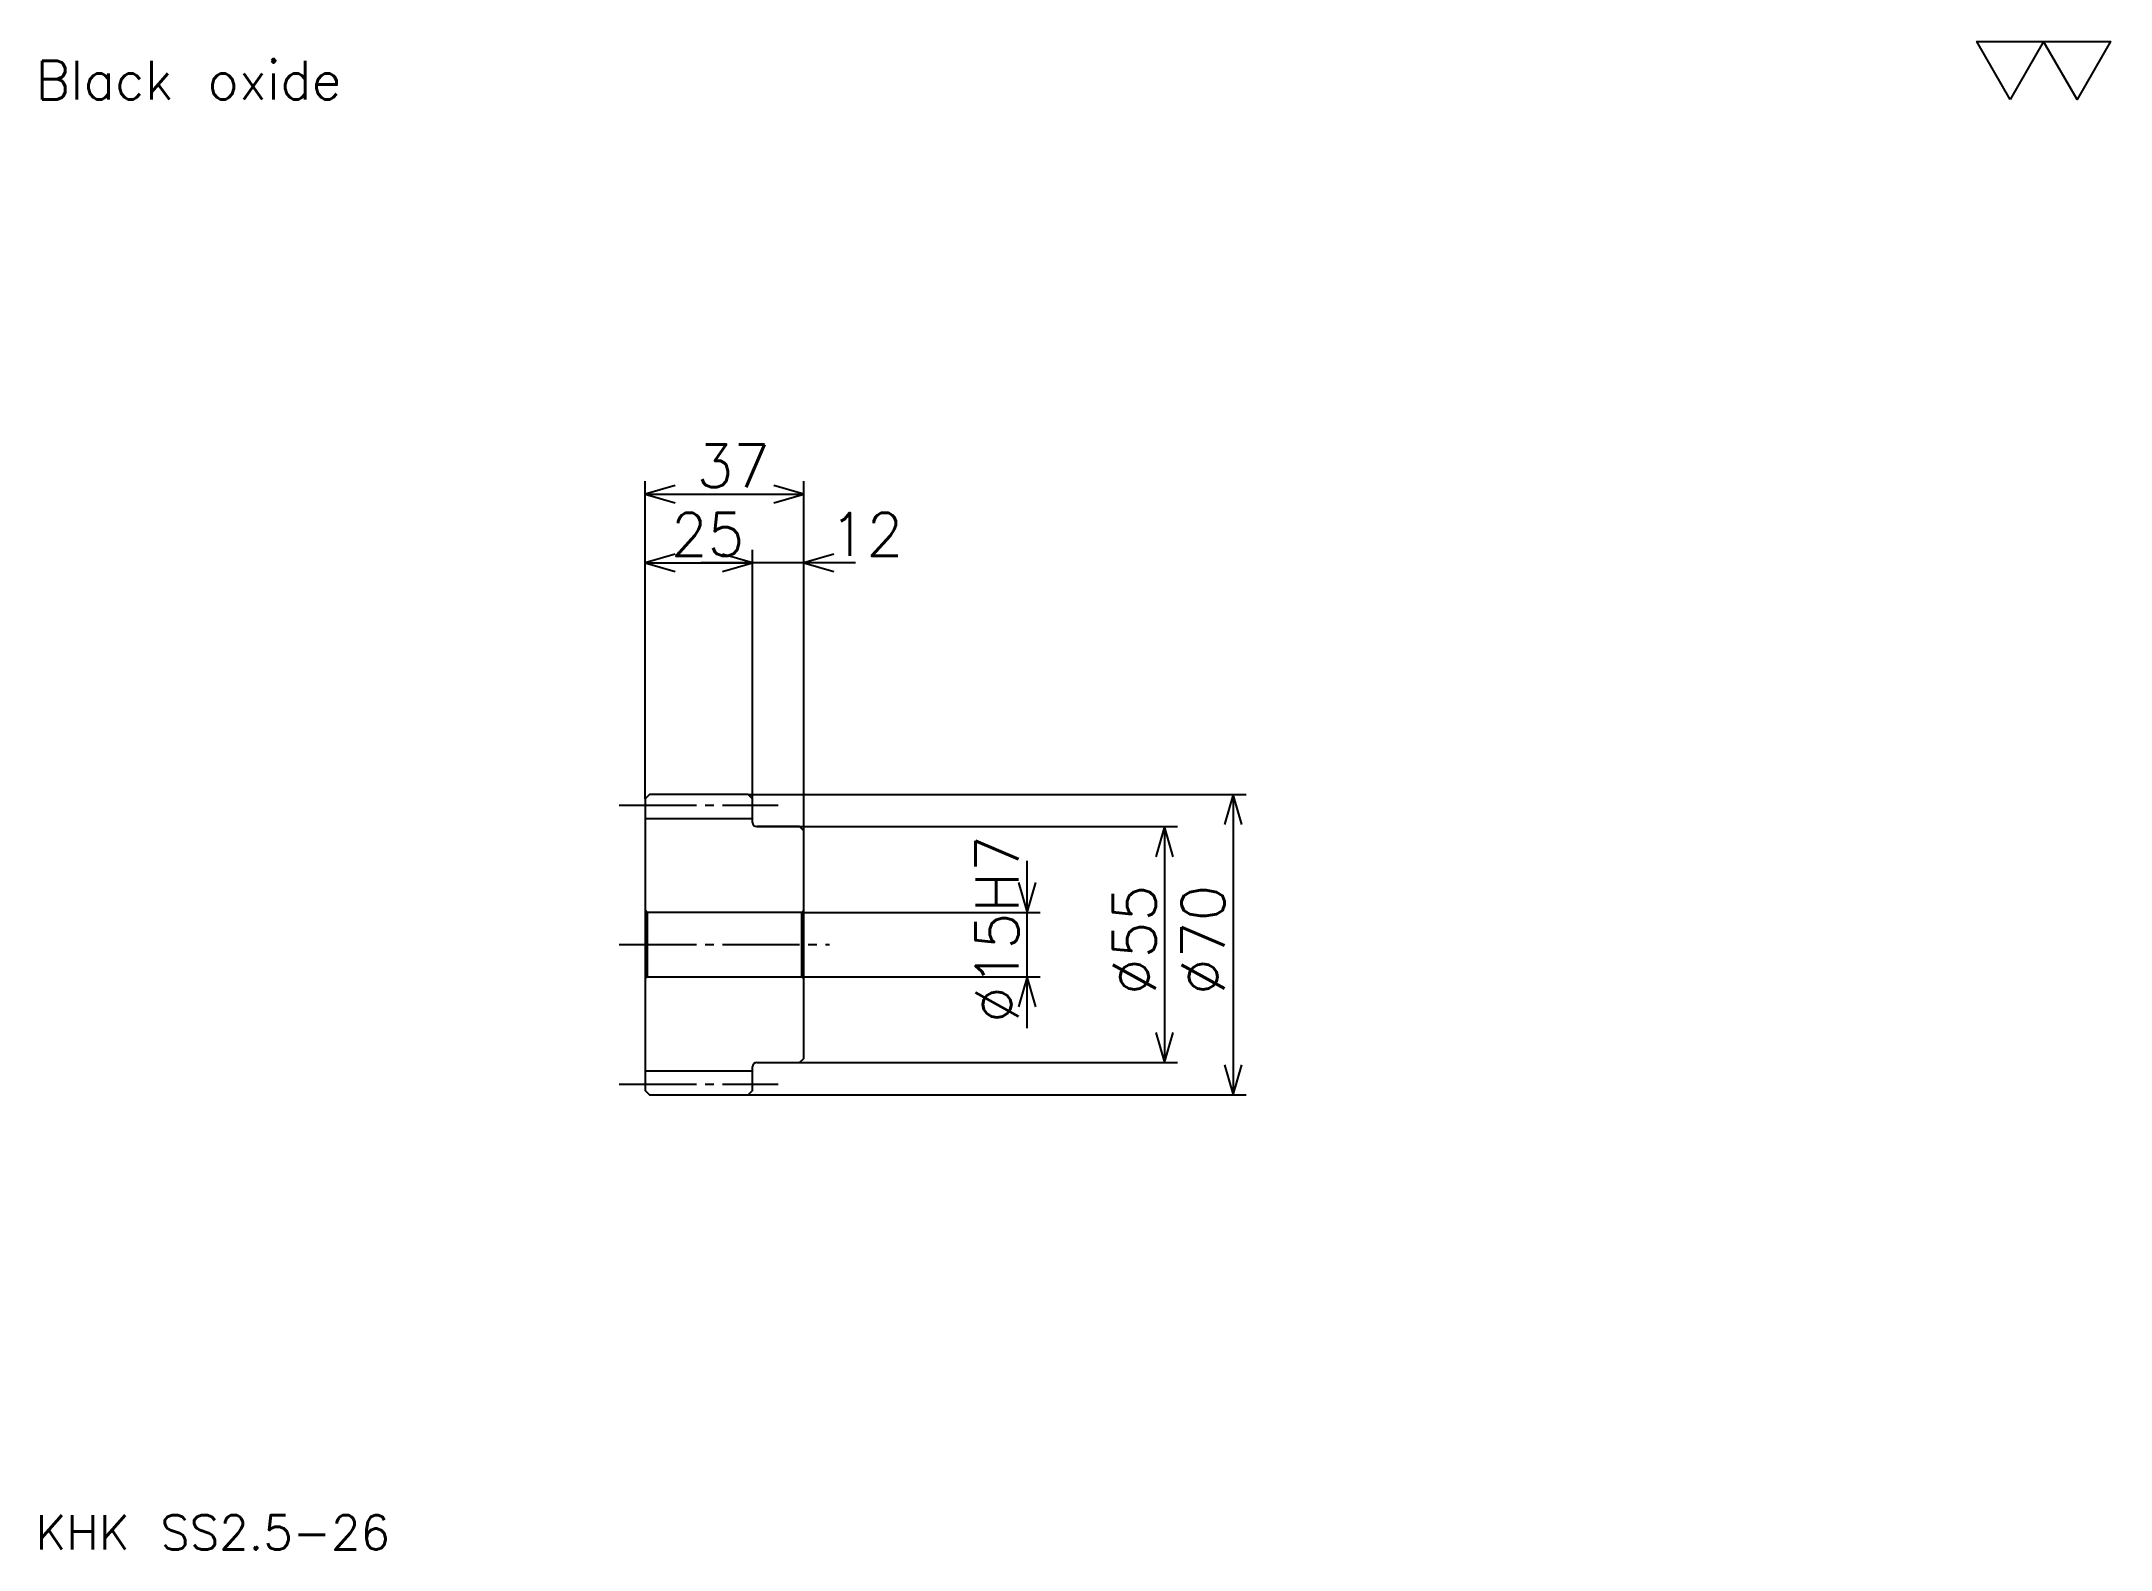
# Model space of a CAD drawing. Extents: x 21 to 503, y 22 to 374.
import ezdxf

# ---------------------------------------------------------------- set-up
doc = ezdxf.new("R2010")
doc.units = 0
doc.linetypes.add('DASHDOT', pattern=[24, 18, -2, 2, -2])
doc.layers.get('0').update_dxf_attribs({"linetype": 'CONTINUOUS'})
doc.layers.add('DASHDOT', color=6, linetype='DASHDOT')
doc.styles.add('KANJI', font='TXT', dxfattribs={"bigfont": 'BIGFONT'})

msp = doc.modelspace()

# ---------------------------------------------------------------- linework, layer by layer
at = {"color": 5}
for p, q in [((162, 198), (162, 271)), ((199, 198), (199, 271)), ((162, 268), (199, 268)), ((162, 252), (187, 252)), ((211, 252), (175, 252)), ((187, 198), (187, 255)), ((162, 197), (162, 198)), ((186, 198), (199, 198)), ((187, 197), (187, 198)), ((199, 198), (302, 198)), ((199, 189.5), (199, 198)), ((299, 198), (299, 128)), ((188, 190.5), (199, 190.5)), ((199, 190.5), (286, 190.5)), ((283, 190.5), (283, 135.5)), ((251, 143.5), (251, 182.5)), ((199, 170.5), (254, 170.5)), ((199, 155.5), (254, 155.5)), ((188, 135.5), (199, 135.5)), ((199, 135.5), (286, 135.5)), ((186, 128), (199, 128)), ((199, 128), (302, 128))]:
    msp.add_line(p, q, dxfattribs=at)
at = {"color": 4}
for p, q in [((162, 192.375), (187, 192.375)), ((162.5, 170.5), (162.5, 155.5)), ((198.5, 170.5), (199, 171)), ((198.5, 155.5), (199, 155)), ((162, 133.625), (187, 133.625))]:
    msp.add_line(p, q, dxfattribs=at)
at = {"color": 7}
msp.add_lwpolyline([(480, 360), (472.200012, 373.519989), (503.399994, 373.519989), (495.600006, 360), (487.799988, 373.519989), (480, 360)], dxfattribs=at)
at = {"color": 5}
for points in [[(169, 270), (162, 268), (169, 266)], [(192, 266), (199, 268), (192, 270)], [(169, 254), (162, 252), (169, 250)], [(180, 250), (187, 252), (180, 254)], [(180, 250), (187, 252), (180, 254)], [(206, 254), (199, 252), (206, 250)], [(301, 191), (299, 198), (297, 191)], [(285, 183.5), (283, 190.5), (281, 183.5)], [(249, 177.5), (251, 170.5), (253, 177.5)], [(253, 148.5), (251, 155.5), (249, 148.5)], [(281, 142.5), (283, 135.5), (285, 142.5)], [(297, 135), (299, 128), (301, 135)]]:
    msp.add_lwpolyline(points, dxfattribs=at)
at = {"color": 4}
for points in [[(187, 191.5), (187, 197), (186, 198), (163, 198), (162, 197), (162, 155)], [(188, 135.5), (198, 135.5), (199, 136.5), (199, 189.5), (198, 190.5), (188, 190.5)], [(162, 155), (162.5, 155.5), (198.5, 155.5), (198.5, 170.5), (162.5, 170.5), (162, 171)], [(162, 155), (162, 129), (163, 128), (186, 128), (187, 129), (187, 134.5)]]:
    msp.add_lwpolyline(points, dxfattribs=at)
for centre, start, end in [((188, 191.5), 180, 270), ((188, 134.5), 90, 180)]:
    msp.add_arc(centre, 1, start, end, dxfattribs=at)
at = {"layer": 'DASHDOT', "color": 7}
for p, q in [((156, 195.5), (193, 195.5)), ((156, 163), (205, 163)), ((156, 130.5), (193, 130.5))]:
    msp.add_line(p, q, dxfattribs=at)

# ---------------------------------------------------------------- texts
at = {"color": 7, "style": 'KANJI'}
for s, height, p in [('Black oxide', 9, (20, 360)), ('37', 10, (174, 269.600006)), ('25', 10, (168, 253.600006)), ('12', 10, (205, 253.600006)), ('KHK SS2.5-26', 8, (20, 22))]:
    msp.add_text(s, height=height, dxfattribs=at).set_placement(p)
for s, p in [('%%c15H7', (249, 144.75)), ('%%c55', (281, 151.25)), ('%%c70', (297, 151.25))]:
    msp.add_text(s, height=10, rotation=90, dxfattribs=at).set_placement(p)

doc.saveas('drawing.dxf')
